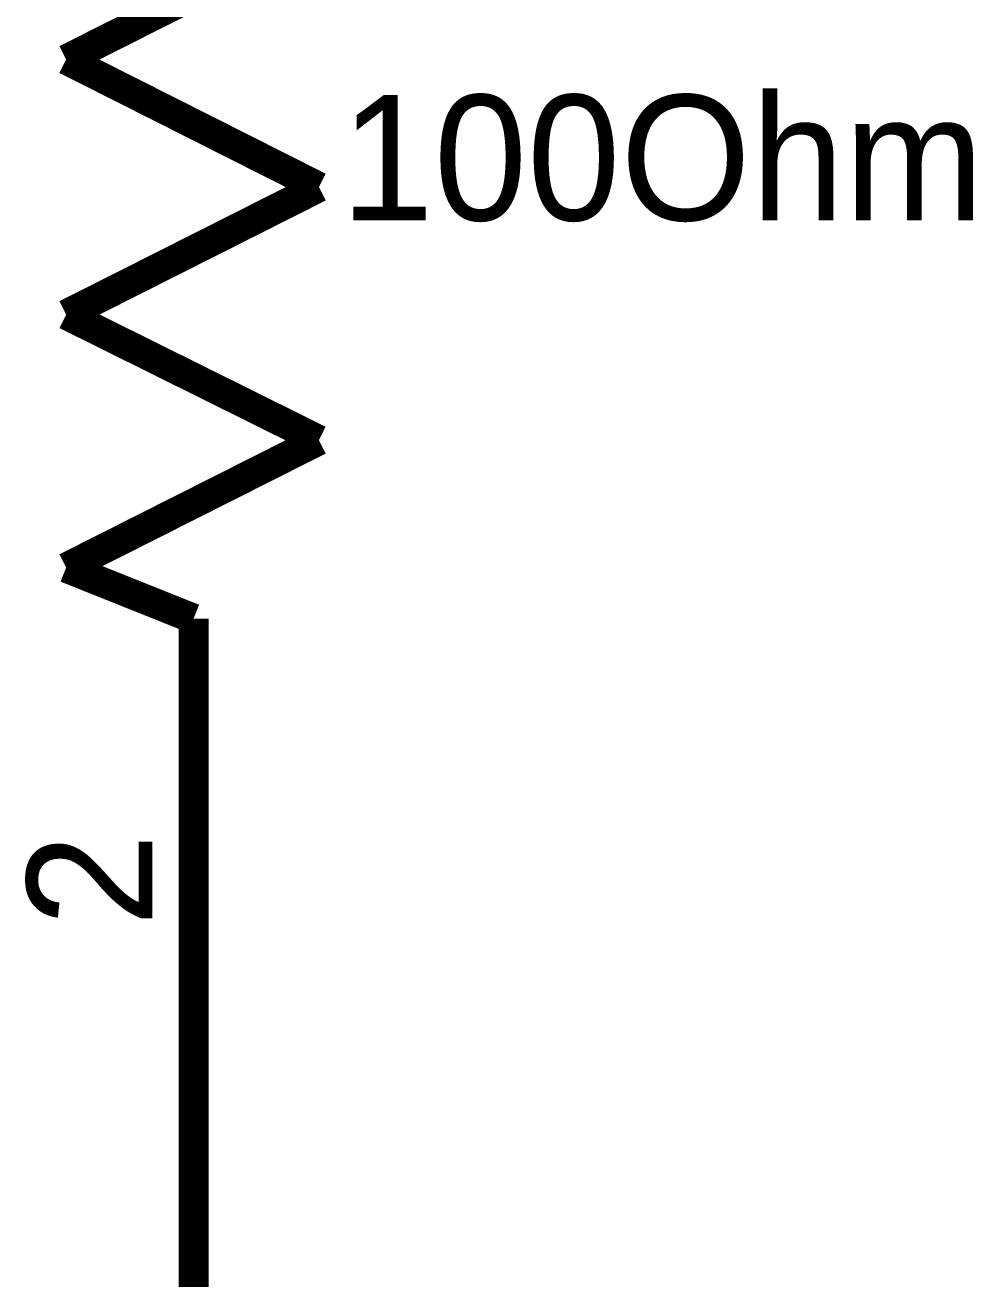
# Model space of a CAD drawing. Header units: inches. Extents: x 0 to 16.9, y 0 to 11.7.
# Drawn here: x 15.4052 to 15.7783, y 9.1219 to 9.6152 of the extents above; entities that cross this region are included whole.
import ezdxf

# ---------------------------------------------------------------- set-up
doc = ezdxf.new("R2010")
doc.units = ezdxf.units.IN
doc.header["$MEASUREMENT"] = 0
doc.layers.add('Sheet', color=255, linetype='Continuous')

msp = doc.modelspace()

# ---------------------------------------------------------------- linework, layer by layer
at = {"layer": 'Sheet'}
for points in [[(15.52087, 9.65175, 0.0118, 0.0118, 0), (15.42134, 9.60159, 0.0118, 0.0118, 0)], [(15.42134, 9.60159, 0.0118, 0.0118, 0), (15.52087, 9.55142, 0.0118, 0.0118, 0)], [(15.52087, 9.55142, 0.0118, 0.0118, 0), (15.42134, 9.50126, 0.0118, 0.0118, 0)], [(15.42134, 9.50126, 0.0118, 0.0118, 0), (15.52087, 9.45187, 0.0118, 0.0118, 0)], [(15.52087, 9.45187, 0.0118, 0.0118, 0), (15.42134, 9.40171, 0.0118, 0.0118, 0)], [(15.42134, 9.40171, 0.0118, 0.0118, 0), (15.47149, 9.38165, 0.0118, 0.0118, 0)], [(15.47149, 9.38165, 0.0118, 0.0118, 0), (15.47149, 9.18178, 0.0118, 0.0118, 0)], [(15.47149, 9.38165, 0.0118, 0.0118, 0), (15.47149, 9.35155, 0.0118, 0.0118, 0)], [(15.47149, 9.18178, 0.0118, 0.0118, 0), (15.47149, 9.17946, 0.0118, 0.0118, 0)], [(15.47149, 9.07914, 0.0118, 0.0118, 0), (15.47149, 9.17946, 0.0118, 0.0118, 0)]]:
    msp.add_lwpolyline(points, format="xyseb", dxfattribs=at)

# ---------------------------------------------------------------- texts
msp.add_text('100Ohm', height=0.049389, dxfattribs=at).set_placement((15.52936, 9.53831))
msp.add_text('2', height=0.04939, rotation=90, dxfattribs=at).set_placement((15.45529, 9.26049))

doc.saveas('drawing.dxf')
